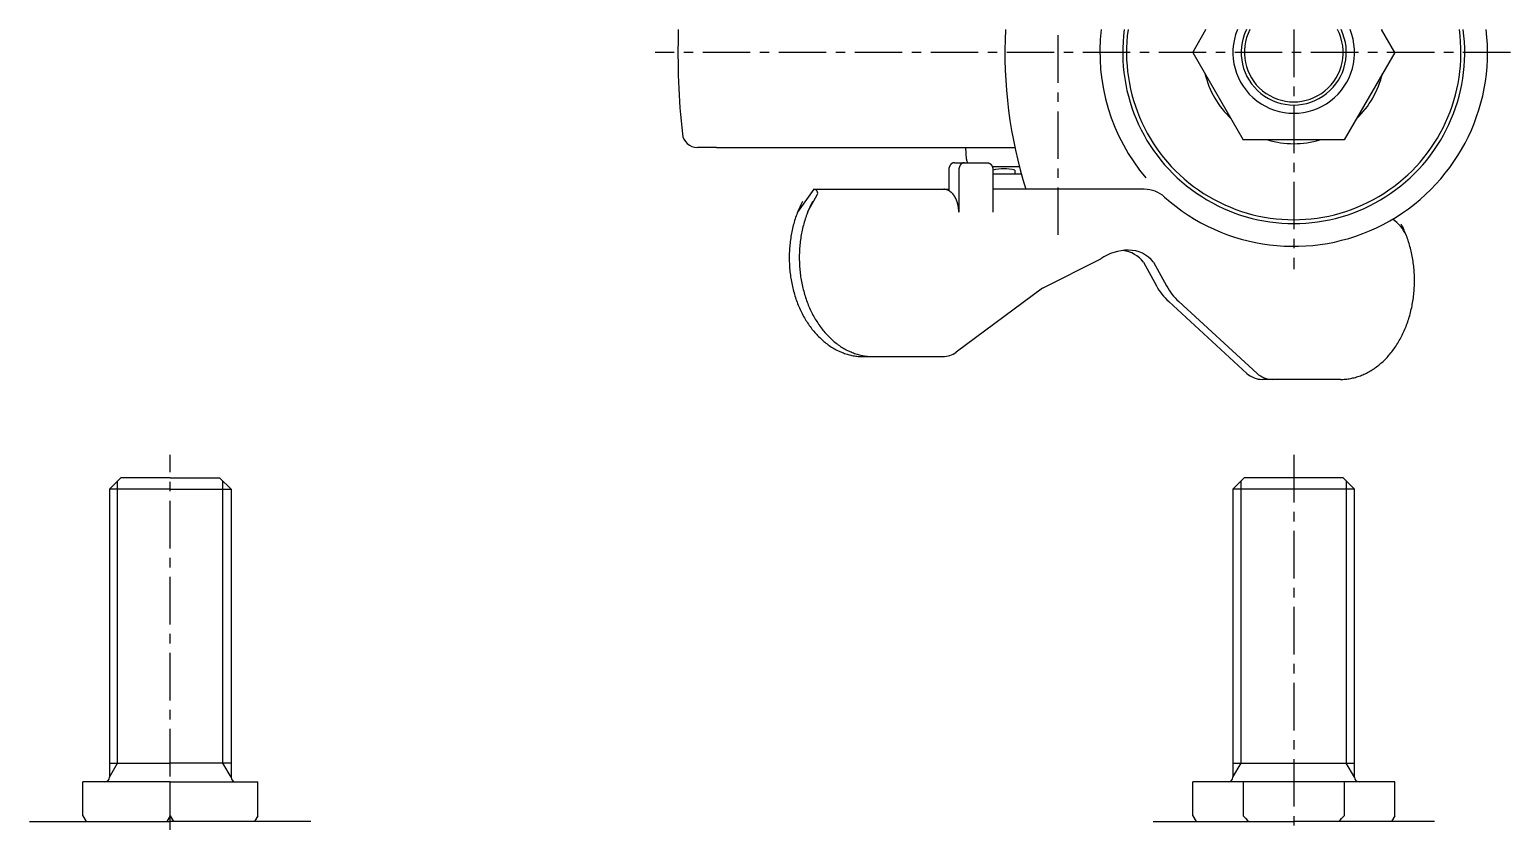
# Model space of a CAD drawing. Extents: x 1 to 216, y -20 to 263.
# Drawn here: x 21.2 to 215.9, y 159.3 to 263.4 of the extents above; entities that cross this region are included whole.
import ezdxf

# ---------------------------------------------------------------- set-up
doc = ezdxf.new("R2010")
doc.units = 0
doc.header["$LTSCALE"] = 5
doc.linetypes.add('CENTER', pattern=[2, 1.25, -0.25, 0.25, -0.25])
doc.layers.get('0').update_dxf_attribs({"linetype": 'CONTINUOUS'})
doc.layers.add('CENTER', color=1, linetype='CENTER')

msp = doc.modelspace()

# ---------------------------------------------------------------- linework, layer by layer
at = {"color": 7, "linetype": 'CONTINUOUS'}
for p, q in [((174.170788, 260.44156), (175.902839, 263.44156)), ((200.728901, 260.44156), (198.99685, 263.44156)), ((174.170788, 260.44156), (180.810316, 248.94156)), ((200.728901, 260.44156), (194.089373, 248.94156)), ((111.50088, 247.94156), (109.013968, 247.94156)), ((111.50088, 247.94156), (150.766372, 247.94156)), ((144.40018, 246.389224), (144.318825, 247.94156)), ((194.089373, 248.94156), (180.810316, 248.94156)), ((142.814699, 245.94156), (147.136455, 245.94156)), ((147.785414, 245.44156), (151.355094, 245.44156)), ((142.065345, 244.94156), (142.065345, 242.269987)), ((143.389685, 244.94156), (143.389685, 239.44156)), ((147.885809, 244.94156), (147.885809, 239.44156)), ((151.622515, 244.44156), (147.885809, 244.44156)), ((150.747973, 244.94156), (150.747973, 244.44156)), ((124.302383, 242.44156), (122.183063, 239.44156)), ((123.507402, 239.44156), (124.775766, 241.696429)), ((124.302383, 242.44156), (142.065345, 242.44156)), ((167.7966, 242.44156), (147.885809, 242.44156)), ((154.404526, 229.45156), (162.062241, 233.306397)), ((167.7003, 232.855538), (169.380681, 229.762615)), ((169.024639, 232.855538), (170.70502, 229.762615)), ((154.404526, 229.45156), (143.06197, 221.032621)), ((181.295073, 218.232157), (170.998425, 227.690006)), ((182.619412, 218.232157), (172.322764, 227.690006)), ((130.825035, 220.44156), (141.273951, 220.44156)), ((193.596405, 217.44156), (183.324491, 217.44156)), ((31.661467, 203.017251), (33.161467, 204.517251)), ((39.661467, 203.017251), (31.661467, 203.017251)), ((31.661467, 203.017251), (31.661467, 165.117251)), ((39.661467, 204.517251), (33.161467, 204.517251)), ((39.661467, 204.517251), (46.161467, 204.517251)), ((39.661467, 203.017251), (47.661467, 203.017251)), ((47.661467, 203.017251), (46.161467, 204.517251)), ((47.661467, 203.017251), (47.661467, 165.117251)), ((179.449844, 203.017251), (180.949844, 204.517251)), ((195.449844, 203.017251), (179.449844, 203.017251)), ((179.449844, 203.017251), (179.449844, 165.117251)), ((193.949844, 204.517251), (180.949844, 204.517251)), ((195.449844, 203.017251), (193.949844, 204.517251)), ((195.449844, 165.117251), (195.449844, 203.017251)), ((31.661467, 166.992196), (39.661467, 166.992196)), ((47.661467, 166.992196), (39.661467, 166.992196)), ((179.449844, 166.992196), (195.449844, 166.992196)), ((39.661467, 164.517251), (28.161467, 164.517251)), ((28.161467, 160.064692), (28.161467, 164.517251)), ((39.661467, 160.064692), (39.661467, 164.517251)), ((39.661467, 164.517251), (51.161467, 164.517251)), ((51.161467, 160.064692), (51.161467, 164.517251)), ((200.728901, 164.517251), (174.170788, 164.517251)), ((174.170788, 160.064692), (174.170788, 164.517251)), ((180.810316, 164.517251), (180.810316, 160.064692)), ((194.089373, 164.517251), (194.089373, 160.064692)), ((200.728901, 160.064692), (200.728901, 164.517251)), ((28.161467, 160.064692), (28.593002, 159.317251)), ((39.661467, 160.064692), (39.229931, 159.317251)), ((39.661467, 160.064692), (40.093002, 159.317251)), ((51.161467, 160.064692), (50.729931, 159.317251)), ((174.170788, 160.064692), (174.602324, 159.317251)), ((200.728901, 160.064692), (200.297365, 159.317251)), ((21.161467, 159.317251), (39.661467, 159.317251)), ((58.161467, 159.317251), (39.661467, 159.317251)), ((168.949844, 159.317251), (187.449844, 159.317251)), ((205.949844, 159.317251), (187.449844, 159.317251))]:
    msp.add_line(p, q, dxfattribs=at)
at = {"color": 3, "linetype": 'CONTINUOUS'}
for p, q in [((32.743967, 166.992196), (32.743967, 204.099751)), ((46.578967, 166.992196), (46.578967, 204.099751)), ((180.532344, 166.992196), (180.532344, 204.099751)), ((194.367344, 204.099751), (194.367344, 166.992196)), ((31.661467, 165.117251), (32.743967, 166.992196)), ((47.661467, 165.117251), (46.578967, 166.992196)), ((179.449844, 165.117251), (180.532344, 166.992196)), ((195.449844, 165.117251), (194.367344, 166.992196))]:
    msp.add_line(p, q, dxfattribs=at)
at = {"color": 7, "linetype": 'CONTINUOUS'}
for points in [[(142.815, 245.942, 0), (142.806, 245.941, 0), (142.796, 245.941, 0), (142.787, 245.941, 0), (142.778, 245.94, 0), (142.769, 245.94, 0), (142.76, 245.939, 0), (142.75, 245.938, 0), (142.741, 245.937, 0), (142.732, 245.935, 0), (142.723, 245.934, 0), (142.714, 245.932, 0), (142.705, 245.931, 0), (142.696, 245.929, 0), (142.687, 245.927, 0), (142.678, 245.925, 0), (142.669, 245.922, 0), (142.659, 245.92, 0), (142.651, 245.917, 0), (142.642, 245.914, 0), (142.633, 245.912, 0), (142.624, 245.909, 0), (142.615, 245.905, 0), (142.606, 245.902, 0), (142.597, 245.899, 0), (142.588, 245.895, 0), (142.58, 245.891, 0), (142.571, 245.887, 0), (142.562, 245.883, 0), (142.554, 245.879, 0), (142.545, 245.875, 0), (142.536, 245.87, 0), (142.528, 245.865, 0), (142.519, 245.861, 0), (142.511, 245.856, 0), (142.503, 245.851, 0), (142.494, 245.846, 0), (142.486, 245.84, 0), (142.478, 245.835, 0), (142.47, 245.829, 0), (142.461, 245.823, 0), (142.453, 245.818, 0), (142.445, 245.812, 0), (142.437, 245.806, 0), (142.429, 245.799, 0), (142.422, 245.793, 0), (142.414, 245.786, 0), (142.406, 245.78, 0), (142.398, 245.773, 0), (142.391, 245.766, 0), (142.383, 245.759, 0), (142.376, 245.752, 0), (142.368, 245.745, 0), (142.361, 245.737, 0), (142.354, 245.73, 0), (142.346, 245.722, 0), (142.339, 245.715, 0), (142.332, 245.707, 0), (142.325, 245.699, 0), (142.318, 245.691, 0), (142.311, 245.683, 0), (142.305, 245.674, 0), (142.298, 245.666, 0), (142.291, 245.657, 0), (142.285, 245.649, 0), (142.278, 245.64, 0), (142.272, 245.631, 0), (142.266, 245.622, 0), (142.259, 245.613, 0), (142.253, 245.604, 0), (142.247, 245.595, 0), (142.241, 245.585, 0), (142.235, 245.576, 0), (142.23, 245.566, 0), (142.224, 245.557, 0), (142.218, 245.547, 0), (142.213, 245.537, 0), (142.207, 245.527, 0), (142.202, 245.517, 0), (142.197, 245.507, 0), (142.192, 245.497, 0), (142.187, 245.487, 0), (142.182, 245.477, 0), (142.177, 245.466, 0), (142.172, 245.456, 0), (142.167, 245.445, 0), (142.163, 245.434, 0), (142.158, 245.424, 0), (142.154, 245.413, 0), (142.15, 245.402, 0), (142.145, 245.391, 0), (142.141, 245.38, 0), (142.137, 245.369, 0), (142.133, 245.358, 0), (142.13, 245.347, 0), (142.126, 245.336, 0), (142.122, 245.324, 0), (142.119, 245.313, 0), (142.116, 245.301, 0), (142.112, 245.29, 0), (142.109, 245.278, 0), (142.106, 245.267, 0), (142.103, 245.255, 0), (142.1, 245.244, 0), (142.098, 245.232, 0), (142.095, 245.22, 0), (142.092, 245.208, 0), (142.09, 245.196, 0), (142.088, 245.185, 0), (142.086, 245.173, 0), (142.084, 245.161, 0), (142.082, 245.149, 0), (142.08, 245.137, 0), (142.078, 245.125, 0), (142.076, 245.113, 0), (142.075, 245.1, 0), (142.073, 245.088, 0), (142.072, 245.076, 0), (142.071, 245.064, 0), (142.07, 245.052, 0), (142.069, 245.04, 0), (142.068, 245.027, 0), (142.067, 245.015, 0), (142.067, 245.003, 0), (142.066, 244.991, 0), (142.066, 244.978, 0), (142.066, 244.966, 0), (142.065, 244.954, 0), (142.065, 244.942, 0)], [(144.139, 245.942, 0), (144.13, 245.941, 0), (144.121, 245.941, 0), (144.111, 245.941, 0), (144.102, 245.94, 0), (144.093, 245.94, 0), (144.084, 245.939, 0), (144.075, 245.938, 0), (144.066, 245.937, 0), (144.056, 245.935, 0), (144.047, 245.934, 0), (144.038, 245.932, 0), (144.029, 245.931, 0), (144.02, 245.929, 0), (144.011, 245.927, 0), (144.002, 245.925, 0), (143.993, 245.922, 0), (143.984, 245.92, 0), (143.975, 245.917, 0), (143.966, 245.914, 0), (143.957, 245.912, 0), (143.948, 245.909, 0), (143.939, 245.905, 0), (143.93, 245.902, 0), (143.922, 245.899, 0), (143.913, 245.895, 0), (143.904, 245.891, 0), (143.895, 245.887, 0), (143.887, 245.883, 0), (143.878, 245.879, 0), (143.869, 245.875, 0), (143.861, 245.87, 0), (143.852, 245.865, 0), (143.844, 245.861, 0), (143.835, 245.856, 0), (143.827, 245.851, 0), (143.819, 245.846, 0), (143.81, 245.84, 0), (143.802, 245.835, 0), (143.794, 245.829, 0), (143.786, 245.823, 0), (143.778, 245.818, 0), (143.77, 245.812, 0), (143.762, 245.806, 0), (143.754, 245.799, 0), (143.746, 245.793, 0), (143.738, 245.786, 0), (143.73, 245.78, 0), (143.723, 245.773, 0), (143.715, 245.766, 0), (143.708, 245.759, 0), (143.7, 245.752, 0), (143.693, 245.745, 0), (143.685, 245.737, 0), (143.678, 245.73, 0), (143.671, 245.722, 0), (143.664, 245.715, 0), (143.657, 245.707, 0), (143.65, 245.699, 0), (143.643, 245.691, 0), (143.636, 245.683, 0), (143.629, 245.674, 0), (143.622, 245.666, 0), (143.616, 245.657, 0), (143.609, 245.649, 0), (143.603, 245.64, 0), (143.596, 245.631, 0), (143.59, 245.622, 0), (143.584, 245.613, 0), (143.578, 245.604, 0), (143.572, 245.595, 0), (143.566, 245.585, 0), (143.56, 245.576, 0), (143.554, 245.566, 0), (143.548, 245.557, 0), (143.543, 245.547, 0), (143.537, 245.537, 0), (143.532, 245.527, 0), (143.526, 245.517, 0), (143.521, 245.507, 0), (143.516, 245.497, 0), (143.511, 245.487, 0), (143.506, 245.477, 0), (143.501, 245.466, 0), (143.496, 245.456, 0), (143.492, 245.445, 0), (143.487, 245.434, 0), (143.483, 245.424, 0), (143.478, 245.413, 0), (143.474, 245.402, 0), (143.47, 245.391, 0), (143.466, 245.38, 0), (143.462, 245.369, 0), (143.458, 245.358, 0), (143.454, 245.347, 0), (143.45, 245.336, 0), (143.447, 245.324, 0), (143.443, 245.313, 0), (143.44, 245.301, 0), (143.437, 245.29, 0), (143.433, 245.278, 0), (143.43, 245.267, 0), (143.428, 245.255, 0), (143.425, 245.244, 0), (143.422, 245.232, 0), (143.419, 245.22, 0), (143.417, 245.208, 0), (143.414, 245.196, 0), (143.412, 245.185, 0), (143.41, 245.173, 0), (143.408, 245.161, 0), (143.406, 245.149, 0), (143.404, 245.137, 0), (143.402, 245.125, 0), (143.401, 245.113, 0), (143.399, 245.1, 0), (143.398, 245.088, 0), (143.397, 245.076, 0), (143.395, 245.064, 0), (143.394, 245.052, 0), (143.393, 245.04, 0), (143.392, 245.027, 0), (143.392, 245.015, 0), (143.391, 245.003, 0), (143.391, 244.991, 0), (143.39, 244.978, 0), (143.39, 244.966, 0), (143.39, 244.954, 0), (143.39, 244.942, 0)], [(147.136, 245.942, 0), (147.146, 245.941, 0), (147.155, 245.941, 0), (147.164, 245.941, 0), (147.173, 245.94, 0), (147.182, 245.94, 0), (147.192, 245.939, 0), (147.201, 245.938, 0), (147.21, 245.937, 0), (147.219, 245.935, 0), (147.228, 245.934, 0), (147.237, 245.932, 0), (147.246, 245.931, 0), (147.255, 245.929, 0), (147.265, 245.927, 0), (147.274, 245.925, 0), (147.283, 245.922, 0), (147.292, 245.92, 0), (147.301, 245.917, 0), (147.31, 245.914, 0), (147.319, 245.912, 0), (147.327, 245.909, 0), (147.336, 245.905, 0), (147.345, 245.902, 0), (147.354, 245.899, 0), (147.363, 245.895, 0), (147.372, 245.891, 0), (147.38, 245.887, 0), (147.389, 245.883, 0), (147.398, 245.879, 0), (147.406, 245.875, 0), (147.415, 245.87, 0), (147.423, 245.865, 0), (147.432, 245.861, 0), (147.44, 245.856, 0), (147.449, 245.851, 0), (147.457, 245.846, 0), (147.465, 245.84, 0), (147.473, 245.835, 0), (147.482, 245.829, 0), (147.49, 245.823, 0), (147.498, 245.818, 0), (147.506, 245.812, 0), (147.514, 245.806, 0), (147.522, 245.799, 0), (147.53, 245.793, 0), (147.537, 245.786, 0), (147.545, 245.78, 0), (147.553, 245.773, 0), (147.56, 245.766, 0), (147.568, 245.759, 0), (147.575, 245.752, 0), (147.583, 245.745, 0), (147.59, 245.737, 0), (147.597, 245.73, 0), (147.605, 245.722, 0), (147.612, 245.715, 0), (147.619, 245.707, 0), (147.626, 245.699, 0), (147.633, 245.691, 0), (147.64, 245.683, 0), (147.646, 245.674, 0), (147.653, 245.666, 0), (147.66, 245.657, 0), (147.666, 245.649, 0), (147.673, 245.64, 0), (147.679, 245.631, 0), (147.685, 245.622, 0), (147.692, 245.613, 0), (147.698, 245.604, 0), (147.704, 245.595, 0), (147.71, 245.585, 0), (147.716, 245.576, 0), (147.722, 245.566, 0), (147.727, 245.557, 0), (147.733, 245.547, 0), (147.738, 245.537, 0), (147.744, 245.527, 0), (147.749, 245.517, 0), (147.754, 245.507, 0), (147.76, 245.497, 0), (147.765, 245.487, 0), (147.77, 245.477, 0), (147.774, 245.466, 0), (147.779, 245.456, 0), (147.784, 245.445, 0), (147.788, 245.434, 0), (147.793, 245.424, 0), (147.797, 245.413, 0), (147.802, 245.402, 0), (147.806, 245.391, 0), (147.81, 245.38, 0), (147.814, 245.369, 0), (147.818, 245.358, 0), (147.822, 245.347, 0), (147.825, 245.336, 0), (147.829, 245.324, 0), (147.832, 245.313, 0), (147.836, 245.301, 0), (147.839, 245.29, 0), (147.842, 245.278, 0), (147.845, 245.267, 0), (147.848, 245.255, 0), (147.851, 245.244, 0), (147.854, 245.232, 0), (147.856, 245.22, 0), (147.859, 245.208, 0), (147.861, 245.196, 0), (147.863, 245.185, 0), (147.866, 245.173, 0), (147.868, 245.161, 0), (147.87, 245.149, 0), (147.871, 245.137, 0), (147.873, 245.125, 0), (147.875, 245.113, 0), (147.876, 245.1, 0), (147.878, 245.088, 0), (147.879, 245.076, 0), (147.88, 245.064, 0), (147.881, 245.052, 0), (147.882, 245.04, 0), (147.883, 245.027, 0), (147.884, 245.015, 0), (147.884, 245.003, 0), (147.885, 244.991, 0), (147.885, 244.978, 0), (147.886, 244.966, 0), (147.886, 244.954, 0), (147.886, 244.942, 0)], [(143.39, 239.442, 0), (143.39, 239.478, 0), (143.389, 239.515, 0), (143.388, 239.552, 0), (143.387, 239.589, 0), (143.386, 239.626, 0), (143.384, 239.662, 0), (143.382, 239.699, 0), (143.38, 239.736, 0), (143.378, 239.772, 0), (143.375, 239.809, 0), (143.372, 239.845, 0), (143.368, 239.882, 0), (143.364, 239.918, 0), (143.36, 239.954, 0), (143.356, 239.991, 0), (143.352, 240.027, 0), (143.347, 240.063, 0), (143.341, 240.099, 0), (143.336, 240.135, 0), (143.33, 240.171, 0), (143.324, 240.206, 0), (143.318, 240.242, 0), (143.311, 240.277, 0), (143.304, 240.312, 0), (143.297, 240.348, 0), (143.289, 240.383, 0), (143.282, 240.417, 0), (143.274, 240.452, 0), (143.265, 240.487, 0), (143.257, 240.521, 0), (143.248, 240.556, 0), (143.238, 240.59, 0), (143.229, 240.624, 0), (143.219, 240.657, 0), (143.209, 240.691, 0), (143.199, 240.724, 0), (143.188, 240.757, 0), (143.178, 240.79, 0), (143.166, 240.823, 0), (143.155, 240.856, 0), (143.143, 240.888, 0), (143.132, 240.92, 0), (143.119, 240.952, 0), (143.107, 240.984, 0), (143.094, 241.015, 0), (143.081, 241.047, 0), (143.068, 241.078, 0), (143.055, 241.108, 0), (143.041, 241.139, 0), (143.027, 241.169, 0), (143.013, 241.199, 0), (142.999, 241.229, 0), (142.984, 241.258, 0), (142.969, 241.287, 0), (142.954, 241.316, 0), (142.939, 241.345, 0), (142.923, 241.373, 0), (142.907, 241.401, 0), (142.891, 241.429, 0), (142.875, 241.456, 0), (142.859, 241.483, 0), (142.842, 241.51, 0), (142.825, 241.537, 0), (142.808, 241.563, 0), (142.791, 241.589, 0), (142.773, 241.614, 0), (142.755, 241.64, 0), (142.737, 241.664, 0), (142.719, 241.689, 0), (142.701, 241.713, 0), (142.682, 241.737, 0), (142.663, 241.761, 0), (142.644, 241.784, 0), (142.625, 241.807, 0), (142.606, 241.829, 0), (142.587, 241.851, 0), (142.567, 241.873, 0), (142.547, 241.894, 0), (142.527, 241.915, 0), (142.507, 241.936, 0), (142.486, 241.956, 0), (142.466, 241.976, 0), (142.445, 241.996, 0), (142.424, 242.015, 0), (142.403, 242.033, 0), (142.382, 242.052, 0), (142.361, 242.07, 0), (142.34, 242.087, 0), (142.318, 242.104, 0), (142.296, 242.121, 0), (142.274, 242.138, 0), (142.253, 242.154, 0), (142.23, 242.169, 0), (142.208, 242.184, 0), (142.186, 242.199, 0), (142.163, 242.213, 0), (142.141, 242.227, 0), (142.118, 242.241, 0), (142.095, 242.254, 0), (142.072, 242.266, 0), (142.049, 242.278, 0), (142.026, 242.29, 0), (142.003, 242.301, 0), (141.98, 242.312, 0), (141.956, 242.323, 0), (141.933, 242.333, 0), (141.909, 242.342, 0), (141.886, 242.352, 0), (141.862, 242.36, 0), (141.838, 242.369, 0), (141.815, 242.377, 0), (141.791, 242.384, 0), (141.767, 242.391, 0), (141.743, 242.397, 0), (141.719, 242.403, 0), (141.695, 242.409, 0), (141.671, 242.414, 0), (141.646, 242.419, 0), (141.622, 242.423, 0), (141.598, 242.427, 0), (141.574, 242.43, 0), (141.549, 242.433, 0), (141.525, 242.436, 0), (141.501, 242.438, 0), (141.476, 242.44, 0), (141.452, 242.441, 0), (141.428, 242.441, 0), (141.403, 242.442, 0)], [(122.823, 240.856, 0), (122.73, 240.673, 0), (122.639, 240.488, 0), (122.55, 240.301, 0), (122.464, 240.112, 0), (122.38, 239.921, 0), (122.299, 239.729, 0), (122.22, 239.534, 0), (122.143, 239.338, 0), (122.069, 239.14, 0), (121.998, 238.941, 0), (121.929, 238.739, 0), (121.863, 238.537, 0), (121.799, 238.332, 0), (121.738, 238.127, 0), (121.68, 237.92, 0), (121.624, 237.712, 0), (121.571, 237.502, 0), (121.52, 237.291, 0), (121.473, 237.08, 0), (121.428, 236.867, 0), (121.385, 236.653, 0), (121.346, 236.438, 0), (121.309, 236.222, 0), (121.275, 236.006, 0), (121.244, 235.789, 0), (121.215, 235.571, 0), (121.189, 235.352, 0), (121.166, 235.133, 0), (121.146, 234.914, 0), (121.129, 234.694, 0), (121.114, 234.474, 0), (121.102, 234.253, 0), (121.093, 234.032, 0), (121.087, 233.811, 0), (121.084, 233.59, 0), (121.084, 233.369, 0), (121.086, 233.148, 0), (121.091, 232.927, 0), (121.099, 232.706, 0), (121.11, 232.485, 0), (121.123, 232.265, 0), (121.14, 232.045, 0), (121.159, 231.825, 0), (121.181, 231.606, 0), (121.206, 231.387, 0), (121.233, 231.169, 0), (121.264, 230.951, 0), (121.297, 230.735, 0), (121.333, 230.519, 0), (121.371, 230.304, 0), (121.413, 230.09, 0), (121.457, 229.876, 0), (121.504, 229.664, 0), (121.553, 229.453, 0), (121.605, 229.243, 0), (121.66, 229.035, 0), (121.718, 228.827, 0), (121.778, 228.621, 0), (121.841, 228.416, 0), (121.906, 228.213, 0), (121.974, 228.011, 0), (122.044, 227.811, 0), (122.118, 227.613, 0), (122.193, 227.416, 0), (122.271, 227.221, 0), (122.352, 227.027, 0), (122.435, 226.836, 0), (122.52, 226.647, 0), (122.608, 226.459, 0), (122.698, 226.273, 0), (122.791, 226.09, 0), (122.886, 225.909, 0), (122.983, 225.729, 0), (123.082, 225.553, 0), (123.184, 225.378, 0), (123.288, 225.206, 0), (123.394, 225.036, 0), (123.502, 224.868, 0), (123.613, 224.703, 0), (123.725, 224.541, 0), (123.839, 224.381, 0), (123.956, 224.224, 0), (124.074, 224.069, 0), (124.195, 223.917, 0), (124.317, 223.768, 0), (124.442, 223.622, 0), (124.568, 223.478, 0), (124.696, 223.337, 0), (124.825, 223.2, 0), (124.957, 223.065, 0), (125.09, 222.933, 0), (125.225, 222.805, 0), (125.361, 222.679, 0), (125.499, 222.556, 0), (125.639, 222.437, 0), (125.78, 222.321, 0), (125.922, 222.208, 0), (126.066, 222.098, 0), (126.211, 221.992, 0), (126.358, 221.889, 0), (126.506, 221.789, 0), (126.655, 221.693, 0), (126.805, 221.6, 0), (126.957, 221.51, 0), (127.11, 221.424, 0), (127.263, 221.342, 0), (127.418, 221.262, 0), (127.574, 221.187, 0), (127.731, 221.115, 0), (127.888, 221.046, 0), (128.047, 220.982, 0), (128.206, 220.92, 0), (128.366, 220.863, 0), (128.527, 220.809, 0), (128.688, 220.758, 0), (128.85, 220.712, 0), (129.013, 220.669, 0), (129.176, 220.629, 0), (129.339, 220.594, 0), (129.503, 220.562, 0), (129.668, 220.534, 0), (129.832, 220.509, 0), (129.997, 220.489, 0), (130.163, 220.472, 0), (130.328, 220.458, 0), (130.494, 220.449, 0), (130.659, 220.443, 0), (130.825, 220.442, 0)], [(124.147, 240.856, 0), (124.054, 240.673, 0), (123.963, 240.488, 0), (123.874, 240.301, 0), (123.788, 240.112, 0), (123.704, 239.921, 0), (123.623, 239.729, 0), (123.544, 239.534, 0), (123.467, 239.338, 0), (123.394, 239.14, 0), (123.322, 238.941, 0), (123.253, 238.739, 0), (123.187, 238.537, 0), (123.123, 238.332, 0), (123.062, 238.127, 0), (123.004, 237.92, 0), (122.948, 237.712, 0), (122.895, 237.502, 0), (122.845, 237.291, 0), (122.797, 237.08, 0), (122.752, 236.867, 0), (122.71, 236.653, 0), (122.67, 236.438, 0), (122.633, 236.222, 0), (122.599, 236.006, 0), (122.568, 235.789, 0), (122.539, 235.571, 0), (122.514, 235.352, 0), (122.491, 235.133, 0), (122.47, 234.914, 0), (122.453, 234.694, 0), (122.439, 234.474, 0), (122.427, 234.253, 0), (122.418, 234.032, 0), (122.412, 233.811, 0), (122.408, 233.59, 0), (122.408, 233.369, 0), (122.41, 233.148, 0), (122.415, 232.927, 0), (122.423, 232.706, 0), (122.434, 232.485, 0), (122.448, 232.265, 0), (122.464, 232.045, 0), (122.483, 231.825, 0), (122.505, 231.606, 0), (122.53, 231.387, 0), (122.558, 231.169, 0), (122.588, 230.951, 0), (122.621, 230.735, 0), (122.657, 230.519, 0), (122.696, 230.304, 0), (122.737, 230.09, 0), (122.781, 229.876, 0), (122.828, 229.664, 0), (122.878, 229.453, 0), (122.93, 229.243, 0), (122.985, 229.035, 0), (123.042, 228.827, 0), (123.102, 228.621, 0), (123.165, 228.416, 0), (123.23, 228.213, 0), (123.298, 228.011, 0), (123.369, 227.811, 0), (123.442, 227.613, 0), (123.517, 227.416, 0), (123.596, 227.221, 0), (123.676, 227.027, 0), (123.759, 226.836, 0), (123.844, 226.647, 0), (123.932, 226.459, 0), (124.023, 226.273, 0), (124.115, 226.09, 0), (124.21, 225.909, 0), (124.307, 225.729, 0), (124.407, 225.553, 0), (124.508, 225.378, 0), (124.612, 225.206, 0), (124.718, 225.036, 0), (124.826, 224.868, 0), (124.937, 224.703, 0), (125.049, 224.541, 0), (125.164, 224.381, 0), (125.28, 224.224, 0), (125.399, 224.069, 0), (125.519, 223.917, 0), (125.642, 223.768, 0), (125.766, 223.622, 0), (125.892, 223.478, 0), (126.02, 223.337, 0), (126.15, 223.2, 0), (126.281, 223.065, 0), (126.414, 222.933, 0), (126.549, 222.805, 0), (126.685, 222.679, 0), (126.823, 222.556, 0), (126.963, 222.437, 0), (127.104, 222.321, 0), (127.246, 222.208, 0), (127.39, 222.098, 0), (127.536, 221.992, 0), (127.682, 221.889, 0), (127.83, 221.789, 0), (127.979, 221.693, 0), (128.13, 221.6, 0), (128.281, 221.51, 0), (128.434, 221.424, 0), (128.588, 221.342, 0), (128.743, 221.262, 0), (128.898, 221.187, 0), (129.055, 221.115, 0), (129.213, 221.046, 0), (129.371, 220.982, 0), (129.53, 220.92, 0), (129.69, 220.863, 0), (129.851, 220.809, 0), (130.012, 220.758, 0), (130.174, 220.712, 0), (130.337, 220.669, 0), (130.5, 220.629, 0), (130.664, 220.594, 0), (130.828, 220.562, 0), (130.992, 220.534, 0), (131.157, 220.509, 0), (131.322, 220.489, 0), (131.487, 220.472, 0), (131.652, 220.458, 0), (131.818, 220.449, 0), (131.984, 220.443, 0), (132.149, 220.442, 0)], [(193.596, 217.442, 0), (193.762, 217.443, 0), (193.928, 217.449, 0), (194.093, 217.458, 0), (194.259, 217.472, 0), (194.424, 217.489, 0), (194.589, 217.509, 0), (194.754, 217.534, 0), (194.918, 217.562, 0), (195.082, 217.594, 0), (195.246, 217.629, 0), (195.409, 217.669, 0), (195.571, 217.712, 0), (195.733, 217.758, 0), (195.895, 217.809, 0), (196.056, 217.863, 0), (196.216, 217.92, 0), (196.375, 217.982, 0), (196.533, 218.046, 0), (196.691, 218.115, 0), (196.848, 218.187, 0), (197.003, 218.262, 0), (197.158, 218.342, 0), (197.312, 218.424, 0), (197.464, 218.51, 0), (197.616, 218.6, 0), (197.766, 218.693, 0), (197.916, 218.789, 0), (198.063, 218.889, 0), (198.21, 218.992, 0), (198.355, 219.098, 0), (198.499, 219.208, 0), (198.642, 219.321, 0), (198.783, 219.437, 0), (198.922, 219.556, 0), (199.06, 219.679, 0), (199.197, 219.805, 0), (199.332, 219.933, 0), (199.465, 220.065, 0), (199.596, 220.2, 0), (199.726, 220.337, 0), (199.854, 220.478, 0), (199.98, 220.622, 0), (200.104, 220.768, 0), (200.227, 220.917, 0), (200.347, 221.069, 0), (200.465, 221.224, 0), (200.582, 221.381, 0), (200.696, 221.541, 0), (200.809, 221.703, 0), (200.919, 221.868, 0), (201.028, 222.036, 0), (201.134, 222.206, 0), (201.238, 222.378, 0), (201.339, 222.553, 0), (201.439, 222.729, 0), (201.536, 222.909, 0), (201.631, 223.09, 0), (201.723, 223.273, 0), (201.813, 223.459, 0), (201.901, 223.647, 0), (201.987, 223.836, 0), (202.07, 224.027, 0), (202.15, 224.221, 0), (202.228, 224.416, 0), (202.304, 224.613, 0), (202.377, 224.811, 0), (202.447, 225.011, 0), (202.515, 225.213, 0), (202.581, 225.416, 0), (202.644, 225.621, 0), (202.704, 225.827, 0), (202.761, 226.035, 0), (202.816, 226.243, 0), (202.868, 226.453, 0), (202.918, 226.664, 0), (202.965, 226.876, 0), (203.009, 227.09, 0), (203.05, 227.304, 0), (203.089, 227.519, 0), (203.125, 227.735, 0), (203.158, 227.951, 0), (203.188, 228.169, 0), (203.216, 228.387, 0), (203.24, 228.606, 0), (203.262, 228.825, 0), (203.282, 229.045, 0), (203.298, 229.265, 0), (203.312, 229.485, 0), (203.322, 229.706, 0), (203.33, 229.927, 0), (203.336, 230.148, 0), (203.338, 230.369, 0), (203.337, 230.59, 0), (203.334, 230.811, 0), (203.328, 231.032, 0), (203.319, 231.253, 0), (203.307, 231.474, 0), (203.293, 231.694, 0), (203.275, 231.914, 0), (203.255, 232.133, 0), (203.232, 232.352, 0), (203.206, 232.571, 0), (203.178, 232.789, 0), (203.147, 233.006, 0), (203.113, 233.222, 0), (203.076, 233.438, 0), (203.036, 233.653, 0), (202.994, 233.867, 0), (202.949, 234.08, 0), (202.901, 234.291, 0), (202.851, 234.502, 0), (202.798, 234.712, 0), (202.742, 234.92, 0), (202.683, 235.127, 0), (202.622, 235.332, 0), (202.559, 235.537, 0), (202.492, 235.739, 0), (202.424, 235.941, 0), (202.352, 236.14, 0), (202.278, 236.338, 0), (202.202, 236.534, 0), (202.123, 236.729, 0), (202.042, 236.921, 0), (201.958, 237.112, 0), (201.871, 237.301, 0), (201.783, 237.488, 0), (201.692, 237.673, 0), (201.598, 237.856, 0)]]:
    msp.add_polyline3d(points, dxfattribs=at)
for centre, radius, start, end in [((206.449844, 260.44156), 100, 178.280869, 186.15064), ((209.449844, 260.44156), 60, 177.134016, 197.457603), ((187.449844, 260.44156), 25.5, 173.243673, 220.320215), ((187.449844, 260.44156), 22.5, 172.337744, 7.662256), ((187.449844, 260.44156), 22, 172.16252, 7.83748), ((187.449844, 260.44156), 25.5, 228.224652, 6.756327), ((187.449844, 260.44156), 12, 165.522488, 166.597842), ((187.449844, 260.44156), 8, 157.975687, 22.024313), ((187.449844, 260.44156), 6.5, 152.513574, 27.486426), ((187.449844, 260.44156), 12, 13.402158, 14.477512), ((187.449844, 260.44156), 12, 193.402158, 226.597842), ((187.449844, 260.44156), 12, 313.402158, 346.597842), ((109.013968, 249.94156), 2, 186.15064, 270), ((187.449844, 260.44156), 12, 253.402158, 286.597842), ((145.398809, 246.44156), 1, 183, 210), ((149.247973, 239.41656), 5.725, 74.810713, 103.769418), ((124.339978, 241.94156), 0.5, 330.642243, 90), ((167.7966, 238.44156), 4, 48.224652, 90), ((197.432783, 234.092604), 5.348955, 26.049203, 55.609821), ((165.720218, 227.980201), 6.461359, 90, 124.480886), ((164.395879, 230.206227), 4.235333, 38.720798, 81.961962), ((165.720218, 230.206227), 4.235333, 38.720798, 90), ((176.410206, 233.581748), 8, 208.515177, 227.431384), ((177.734545, 233.581748), 8, 208.515177, 227.431384), ((141.273951, 223.44156), 3, 270, 306.584415), ((183.324491, 220.44156), 3, 227.431384, 270), ((184.64883, 220.44156), 3, 227.431384, 270), ((31.061467, 165.117251), 0.6, 270, 0), ((48.261467, 165.117251), 0.6, 180, 270), ((178.849844, 165.117251), 0.6, 270, 0), ((196.049844, 165.117251), 0.6, 180, 270), ((187.449844, 165.677082), 8.693805, 220.207819, 227.015309), ((187.449844, 165.677082), 8.693805, 312.984691, 319.792181)]:
    msp.add_arc(centre, radius, start, end, dxfattribs=at)
at = {"color": 3, "linetype": 'CONTINUOUS'}
msp.add_arc((187.449844, 260.44156), 6.9175, 154.298499, 25.701501, dxfattribs=at)
at = {"layer": 'CENTER', "color": 1, "linetype": 'CENTER'}
for p, q in [((156.449844, 236.44156), (156.449844, 263.44156)), ((187.449844, 263.44156), (187.449844, 231.94156)), ((215.949844, 260.44156), (103.454845, 260.44156)), ((39.661467, 35.224614), (39.661467, 207.517251)), ((187.449844, 207.517251), (187.449844, 118.457163))]:
    msp.add_line(p, q, dxfattribs=at)

doc.saveas('drawing.dxf')
